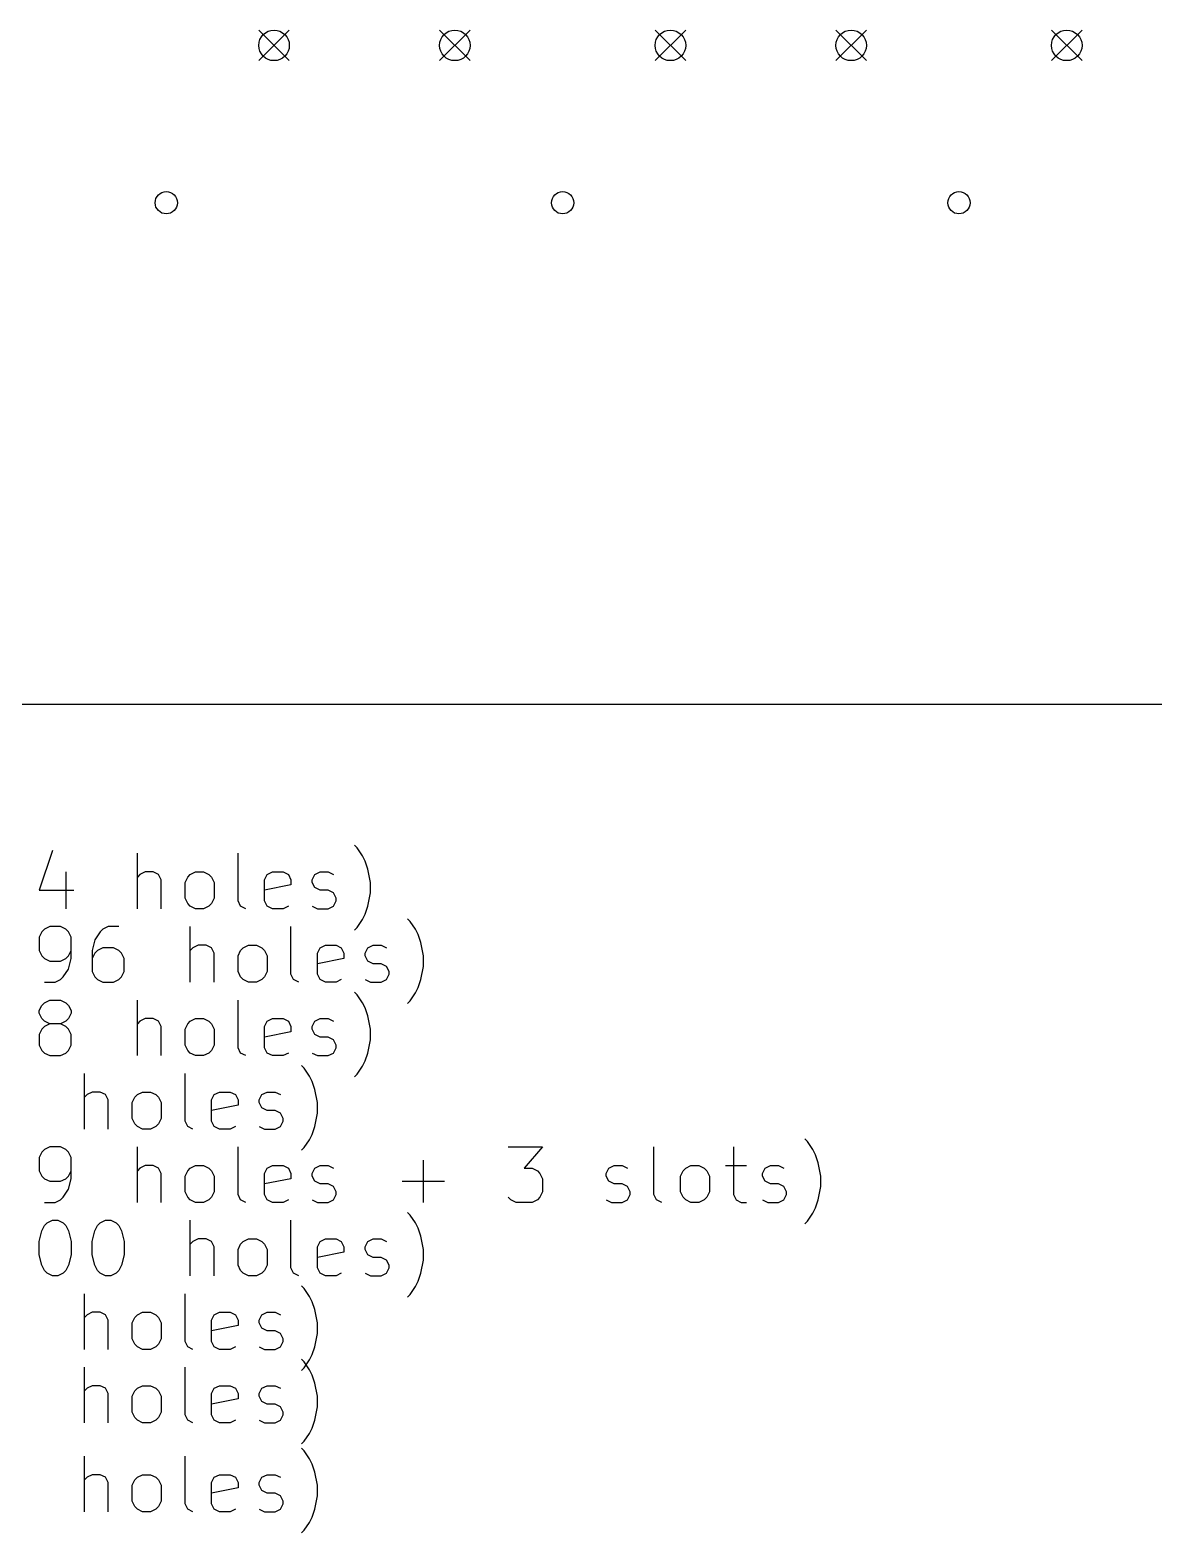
# Model space of a CAD drawing. Extents: x 30 to 189, y -256 to -24.
# Drawn here: x 69.6 to 110, y -255.8 to -201.8 of the extents above; entities that cross this region are included whole.
import ezdxf

# ---------------------------------------------------------------- set-up
doc = ezdxf.new("R2010")
doc.units = 0
doc.layers.add('BLACK', color=7, linetype='CONTINUOUS')

msp = doc.modelspace()

# ---------------------------------------------------------------- linework, layer by layer
at = {"layer": 'BLACK', "linetype": 'CONTINUOUS'}
for p, q in [((77.8249, -201.8), (78.9249, -202.9)), ((78.9249, -201.8), (77.8249, -202.9)), ((84.3249, -201.8), (85.4249, -202.9)), ((85.4249, -201.8), (84.3249, -202.9)), ((92.0747, -201.8), (93.1747, -202.9)), ((93.1747, -201.8), (92.0747, -202.9)), ((98.5747, -201.8), (99.6747, -202.9)), ((99.6747, -201.8), (98.5747, -202.9)), ((106.324, -201.8), (107.424, -202.9)), ((107.424, -201.8), (106.324, -202.9)), ((32.826, -226.043), (187.826, -226.043)), ((81.3657, -231.209), (81.2705, -231.113)), ((81.5562, -231.494), (81.3657, -231.209)), ((70.4133, -231.304), (69.9371, -232.732)), ((73.4609, -233.399), (73.4609, -231.399)), ((77.08, -233.113), (77.08, -231.399)), ((81.6514, -231.685), (81.5562, -231.494)), ((81.7467, -231.971), (81.6514, -231.685)), ((70.8895, -232.066), (70.8895, -233.399)), ((73.5562, -232.161), (73.4609, -232.256)), ((73.7467, -232.066), (73.5562, -232.161)), ((74.0324, -232.066), (73.7467, -232.066)), ((74.2228, -232.161), (74.0324, -232.066)), ((74.3181, -232.352), (74.2228, -232.161)), ((74.3181, -233.399), (74.3181, -232.352)), ((75.1752, -232.447), (75.2705, -232.256)), ((75.2705, -232.256), (75.3657, -232.161)), ((75.3657, -232.161), (75.5562, -232.066)), ((75.5562, -232.066), (75.8419, -232.066)), ((75.8419, -232.066), (76.0324, -232.161)), ((76.0324, -232.161), (76.1276, -232.256)), ((76.1276, -232.256), (76.2228, -232.447)), ((78.0324, -232.352), (78.1276, -232.161)), ((78.0324, -233.113), (78.0324, -232.352)), ((78.1276, -232.161), (78.3181, -232.066)), ((78.3181, -232.066), (78.699, -232.066)), ((78.699, -232.066), (78.8895, -232.161)), ((78.8895, -232.161), (78.9847, -232.352)), ((78.9847, -232.352), (78.9847, -232.542)), ((79.7467, -232.352), (79.8419, -232.161)), ((79.7467, -232.447), (79.7467, -232.352)), ((79.8419, -232.161), (80.0324, -232.066)), ((80.0324, -232.066), (80.3181, -232.066)), ((80.3181, -232.066), (80.5086, -232.161)), ((81.8419, -232.447), (81.7467, -231.971)), ((69.9371, -232.732), (71.1752, -232.732)), ((75.1752, -233.018), (75.1752, -232.447)), ((76.2228, -232.447), (76.2228, -233.018)), ((78.9847, -232.542), (78.0324, -232.732)), ((79.8419, -232.637), (79.7467, -232.447)), ((80.0324, -232.732), (79.8419, -232.637)), ((80.3181, -232.732), (80.0324, -232.732)), ((80.5086, -232.828), (80.3181, -232.732)), ((80.6038, -233.018), (80.5086, -232.828)), ((81.7467, -233.304), (81.8419, -232.828)), ((81.8419, -232.828), (81.8419, -232.447)), ((75.2705, -233.209), (75.1752, -233.018)), ((75.3657, -233.304), (75.2705, -233.209)), ((75.5562, -233.399), (75.3657, -233.304)), ((75.8419, -233.399), (75.5562, -233.399)), ((76.0324, -233.304), (75.8419, -233.399)), ((76.1276, -233.209), (76.0324, -233.304)), ((76.2228, -233.018), (76.1276, -233.209)), ((77.1752, -233.304), (77.08, -233.113)), ((77.3657, -233.399), (77.1752, -233.304)), ((78.1276, -233.304), (78.0324, -233.113)), ((78.3181, -233.399), (78.1276, -233.304)), ((78.699, -233.399), (78.3181, -233.399)), ((78.8895, -233.304), (78.699, -233.399)), ((79.7467, -233.304), (79.9371, -233.399)), ((79.9371, -233.399), (80.3181, -233.399)), ((80.3181, -233.399), (80.5086, -233.304)), ((80.5086, -233.304), (80.6038, -233.113)), ((80.6038, -233.113), (80.6038, -233.018)), ((81.6514, -233.59), (81.7467, -233.304)), ((81.3657, -234.066), (81.5562, -233.78)), ((81.5562, -233.78), (81.6514, -233.59)), ((83.2705, -233.849), (83.1752, -233.753)), ((83.4609, -234.134), (83.2705, -233.849)), ((70.0324, -234.23), (69.9371, -234.42)), ((69.9371, -234.42), (69.9371, -234.896)), ((70.1276, -234.134), (70.0324, -234.23)), ((70.3181, -234.039), (70.1276, -234.134)), ((70.699, -234.039), (70.3181, -234.039)), ((70.8895, -234.134), (70.699, -234.039)), ((70.9847, -234.23), (70.8895, -234.134)), ((71.08, -234.42), (70.9847, -234.23)), ((71.08, -235.182), (71.08, -234.42)), ((71.9371, -234.515), (71.8419, -234.896)), ((72.1276, -234.23), (71.9371, -234.515)), ((72.2228, -234.134), (72.1276, -234.23)), ((72.4133, -234.039), (72.2228, -234.134)), ((72.7943, -234.039), (72.4133, -234.039)), ((75.3657, -236.039), (75.3657, -234.039)), ((78.9847, -235.753), (78.9847, -234.039)), ((81.2705, -234.161), (81.3657, -234.066)), ((83.5562, -234.325), (83.4609, -234.134)), ((83.6514, -234.611), (83.5562, -234.325)), ((69.9371, -234.896), (70.0324, -235.087)), ((70.9847, -235.087), (71.08, -234.896)), ((71.8419, -234.896), (71.8419, -235.658)), ((71.9371, -234.992), (71.8419, -235.182)), ((72.0324, -234.896), (71.9371, -234.992)), ((72.2228, -234.801), (72.0324, -234.896)), ((72.6038, -234.801), (72.2228, -234.801)), ((72.7943, -234.896), (72.6038, -234.801)), ((72.8895, -234.992), (72.7943, -234.896)), ((72.9847, -235.182), (72.8895, -234.992)), ((75.4609, -234.801), (75.3657, -234.896)), ((75.6514, -234.706), (75.4609, -234.801)), ((75.9371, -234.706), (75.6514, -234.706)), ((76.1276, -234.801), (75.9371, -234.706)), ((76.2228, -234.992), (76.1276, -234.801)), ((76.2228, -236.039), (76.2228, -234.992)), ((77.08, -235.087), (77.1752, -234.896)), ((77.1752, -234.896), (77.2705, -234.801)), ((77.2705, -234.801), (77.4609, -234.706)), ((77.4609, -234.706), (77.7467, -234.706)), ((77.7467, -234.706), (77.9371, -234.801)), ((77.9371, -234.801), (78.0324, -234.896)), ((78.0324, -234.896), (78.1276, -235.087)), ((79.9371, -234.992), (80.0324, -234.801)), ((79.9371, -235.753), (79.9371, -234.992)), ((80.0324, -234.801), (80.2228, -234.706)), ((80.2228, -234.706), (80.6038, -234.706)), ((80.6038, -234.706), (80.7943, -234.801)), ((80.7943, -234.801), (80.8895, -234.992)), ((80.8895, -234.992), (80.8895, -235.182)), ((81.6514, -234.992), (81.7467, -234.801)), ((81.6514, -235.087), (81.6514, -234.992)), ((81.7467, -234.801), (81.9371, -234.706)), ((81.9371, -234.706), (82.2228, -234.706)), ((82.2228, -234.706), (82.4133, -234.801)), ((83.7467, -235.087), (83.6514, -234.611)), ((70.0324, -235.087), (70.1276, -235.182)), ((70.1276, -235.182), (70.3181, -235.277)), ((70.3181, -235.277), (70.699, -235.277)), ((70.699, -235.277), (70.8895, -235.182)), ((70.7943, -235.849), (70.9847, -235.563)), ((70.8895, -235.182), (70.9847, -235.087)), ((70.9847, -235.563), (71.08, -235.182)), ((72.9847, -235.658), (72.9847, -235.182)), ((77.08, -235.658), (77.08, -235.087)), ((78.1276, -235.087), (78.1276, -235.658)), ((80.8895, -235.182), (79.9371, -235.372)), ((81.7467, -235.277), (81.6514, -235.087)), ((81.9371, -235.372), (81.7467, -235.277)), ((82.2228, -235.372), (81.9371, -235.372)), ((82.4133, -235.468), (82.2228, -235.372)), ((82.5086, -235.658), (82.4133, -235.468)), ((83.6514, -235.944), (83.7467, -235.468)), ((83.7467, -235.468), (83.7467, -235.087)), ((70.1276, -236.039), (70.5086, -236.039)), ((70.5086, -236.039), (70.699, -235.944)), ((70.699, -235.944), (70.7943, -235.849)), ((71.8419, -235.658), (71.9371, -235.849)), ((71.9371, -235.849), (72.0324, -235.944)), ((72.0324, -235.944), (72.2228, -236.039)), ((72.2228, -236.039), (72.6038, -236.039)), ((72.6038, -236.039), (72.7943, -235.944)), ((72.7943, -235.944), (72.8895, -235.849)), ((72.8895, -235.849), (72.9847, -235.658)), ((77.1752, -235.849), (77.08, -235.658)), ((77.2705, -235.944), (77.1752, -235.849)), ((77.4609, -236.039), (77.2705, -235.944)), ((77.7467, -236.039), (77.4609, -236.039)), ((77.9371, -235.944), (77.7467, -236.039)), ((78.0324, -235.849), (77.9371, -235.944)), ((78.1276, -235.658), (78.0324, -235.849)), ((79.08, -235.944), (78.9847, -235.753)), ((79.2705, -236.039), (79.08, -235.944)), ((80.0324, -235.944), (79.9371, -235.753)), ((80.2228, -236.039), (80.0324, -235.944)), ((80.6038, -236.039), (80.2228, -236.039)), ((80.7943, -235.944), (80.6038, -236.039)), ((81.6514, -235.944), (81.8419, -236.039)), ((81.8419, -236.039), (82.2228, -236.039)), ((82.2228, -236.039), (82.4133, -235.944)), ((82.4133, -235.944), (82.5086, -235.753)), ((82.5086, -235.753), (82.5086, -235.658)), ((83.5562, -236.23), (83.6514, -235.944)), ((70.1276, -236.774), (70.3181, -236.679)), ((70.3181, -236.679), (70.699, -236.679)), ((70.699, -236.679), (70.8895, -236.774)), ((73.4609, -238.679), (73.4609, -236.679)), ((77.08, -238.393), (77.08, -236.679)), ((81.3657, -236.489), (81.2705, -236.393)), ((81.5562, -236.774), (81.3657, -236.489)), ((83.2705, -236.706), (83.4609, -236.42)), ((83.4609, -236.42), (83.5562, -236.23)), ((69.9371, -237.06), (70.0324, -236.87)), ((69.9371, -237.155), (69.9371, -237.06)), ((70.0324, -237.346), (69.9371, -237.155)), ((70.0324, -236.87), (70.1276, -236.774)), ((70.8895, -236.774), (70.9847, -236.87)), ((70.9847, -236.87), (71.08, -237.06)), ((71.08, -237.155), (70.9847, -237.346)), ((71.08, -237.06), (71.08, -237.155)), ((81.6514, -236.965), (81.5562, -236.774)), ((81.7467, -237.251), (81.6514, -236.965)), ((83.1752, -236.801), (83.2705, -236.706)), ((70.0324, -237.727), (69.9371, -237.917)), ((70.1276, -237.441), (70.0324, -237.346)), ((70.1276, -237.632), (70.0324, -237.727)), ((70.3181, -237.536), (70.1276, -237.441)), ((70.3181, -237.536), (70.1276, -237.632)), ((70.699, -237.536), (70.3181, -237.536)), ((70.8895, -237.441), (70.699, -237.536)), ((70.8895, -237.632), (70.699, -237.536)), ((70.9847, -237.346), (70.8895, -237.441)), ((70.9847, -237.727), (70.8895, -237.632)), ((71.08, -237.917), (70.9847, -237.727)), ((73.5562, -237.441), (73.4609, -237.536)), ((73.7467, -237.346), (73.5562, -237.441)), ((74.0324, -237.346), (73.7467, -237.346)), ((74.2228, -237.441), (74.0324, -237.346)), ((74.3181, -237.632), (74.2228, -237.441)), ((74.3181, -238.679), (74.3181, -237.632)), ((75.1752, -237.727), (75.2705, -237.536)), ((75.1752, -238.298), (75.1752, -237.727)), ((75.2705, -237.536), (75.3657, -237.441)), ((75.3657, -237.441), (75.5562, -237.346)), ((75.5562, -237.346), (75.8419, -237.346)), ((75.8419, -237.346), (76.0324, -237.441)), ((76.0324, -237.441), (76.1276, -237.536)), ((76.1276, -237.536), (76.2228, -237.727)), ((76.2228, -237.727), (76.2228, -238.298)), ((78.0324, -237.632), (78.1276, -237.441)), ((78.0324, -238.393), (78.0324, -237.632)), ((78.1276, -237.441), (78.3181, -237.346)), ((78.3181, -237.346), (78.699, -237.346)), ((78.699, -237.346), (78.8895, -237.441)), ((78.8895, -237.441), (78.9847, -237.632)), ((78.9847, -237.632), (78.9847, -237.822)), ((79.7467, -237.632), (79.8419, -237.441)), ((79.7467, -237.727), (79.7467, -237.632)), ((79.8419, -237.917), (79.7467, -237.727)), ((79.8419, -237.441), (80.0324, -237.346)), ((80.0324, -237.346), (80.3181, -237.346)), ((80.3181, -237.346), (80.5086, -237.441)), ((81.8419, -237.727), (81.7467, -237.251)), ((81.8419, -238.108), (81.8419, -237.727)), ((69.9371, -237.917), (69.9371, -238.298)), ((69.9371, -238.298), (70.0324, -238.489)), ((70.9847, -238.489), (71.08, -238.298)), ((71.08, -238.298), (71.08, -237.917)), ((75.2705, -238.489), (75.1752, -238.298)), ((76.2228, -238.298), (76.1276, -238.489)), ((78.9847, -237.822), (78.0324, -238.012)), ((80.0324, -238.012), (79.8419, -237.917)), ((80.3181, -238.012), (80.0324, -238.012)), ((80.5086, -238.108), (80.3181, -238.012)), ((80.6038, -238.298), (80.5086, -238.108)), ((80.6038, -238.393), (80.6038, -238.298)), ((81.7467, -238.584), (81.8419, -238.108)), ((70.0324, -238.489), (70.1276, -238.584)), ((70.1276, -238.584), (70.3181, -238.679)), ((70.3181, -238.679), (70.699, -238.679)), ((70.699, -238.679), (70.8895, -238.584)), ((70.8895, -238.584), (70.9847, -238.489)), ((75.3657, -238.584), (75.2705, -238.489)), ((75.5562, -238.679), (75.3657, -238.584)), ((75.8419, -238.679), (75.5562, -238.679)), ((76.0324, -238.584), (75.8419, -238.679)), ((76.1276, -238.489), (76.0324, -238.584)), ((77.1752, -238.584), (77.08, -238.393)), ((77.3657, -238.679), (77.1752, -238.584)), ((78.1276, -238.584), (78.0324, -238.393)), ((78.3181, -238.679), (78.1276, -238.584)), ((78.699, -238.679), (78.3181, -238.679)), ((78.8895, -238.584), (78.699, -238.679)), ((79.7467, -238.584), (79.9371, -238.679)), ((79.9371, -238.679), (80.3181, -238.679)), ((80.3181, -238.679), (80.5086, -238.584)), ((80.5086, -238.584), (80.6038, -238.393)), ((81.6514, -238.87), (81.7467, -238.584)), ((71.5562, -241.319), (71.5562, -239.319)), ((75.1752, -241.033), (75.1752, -239.319)), ((79.4609, -239.129), (79.3657, -239.033)), ((79.6514, -239.414), (79.4609, -239.129)), ((81.2705, -239.441), (81.3657, -239.346)), ((81.3657, -239.346), (81.5562, -239.06)), ((81.5562, -239.06), (81.6514, -238.87)), ((79.7467, -239.605), (79.6514, -239.414)), ((79.8419, -239.891), (79.7467, -239.605)), ((79.9371, -240.367), (79.8419, -239.891)), ((71.6514, -240.081), (71.5562, -240.176)), ((71.8419, -239.986), (71.6514, -240.081)), ((72.1276, -239.986), (71.8419, -239.986)), ((72.3181, -240.081), (72.1276, -239.986)), ((72.4133, -240.272), (72.3181, -240.081)), ((72.4133, -241.319), (72.4133, -240.272)), ((73.2705, -240.367), (73.3657, -240.176)), ((73.2705, -240.938), (73.2705, -240.367)), ((73.3657, -240.176), (73.4609, -240.081)), ((73.4609, -240.081), (73.6514, -239.986)), ((73.6514, -239.986), (73.9371, -239.986)), ((73.9371, -239.986), (74.1276, -240.081)), ((74.1276, -240.081), (74.2228, -240.176)), ((74.2228, -240.176), (74.3181, -240.367)), ((74.3181, -240.367), (74.3181, -240.938)), ((76.1276, -240.272), (76.2228, -240.081)), ((76.1276, -241.033), (76.1276, -240.272)), ((77.08, -240.462), (76.1276, -240.652)), ((76.2228, -240.081), (76.4133, -239.986)), ((76.4133, -239.986), (76.7943, -239.986)), ((76.7943, -239.986), (76.9847, -240.081)), ((76.9847, -240.081), (77.08, -240.272)), ((77.08, -240.272), (77.08, -240.462)), ((77.8419, -240.272), (77.9371, -240.081)), ((77.8419, -240.367), (77.8419, -240.272)), ((77.9371, -240.557), (77.8419, -240.367)), ((77.9371, -240.081), (78.1276, -239.986)), ((78.1276, -239.986), (78.4133, -239.986)), ((78.4133, -239.986), (78.6038, -240.081)), ((79.9371, -240.748), (79.9371, -240.367)), ((73.3657, -241.129), (73.2705, -240.938)), ((74.3181, -240.938), (74.2228, -241.129)), ((78.1276, -240.652), (77.9371, -240.557)), ((78.4133, -240.652), (78.1276, -240.652)), ((78.6038, -240.748), (78.4133, -240.652)), ((78.699, -240.938), (78.6038, -240.748)), ((78.699, -241.033), (78.699, -240.938)), ((79.8419, -241.224), (79.9371, -240.748)), ((73.4609, -241.224), (73.3657, -241.129)), ((73.6514, -241.319), (73.4609, -241.224)), ((73.9371, -241.319), (73.6514, -241.319)), ((74.1276, -241.224), (73.9371, -241.319)), ((74.2228, -241.129), (74.1276, -241.224)), ((75.2705, -241.224), (75.1752, -241.033)), ((75.4609, -241.319), (75.2705, -241.224)), ((76.2228, -241.224), (76.1276, -241.033)), ((76.4133, -241.319), (76.2228, -241.224)), ((76.7943, -241.319), (76.4133, -241.319)), ((76.9847, -241.224), (76.7943, -241.319)), ((77.8419, -241.224), (78.0324, -241.319)), ((78.0324, -241.319), (78.4133, -241.319)), ((78.4133, -241.319), (78.6038, -241.224)), ((78.6038, -241.224), (78.699, -241.033)), ((79.6514, -241.7), (79.7467, -241.51)), ((79.7467, -241.51), (79.8419, -241.224)), ((70.1276, -242.054), (70.0324, -242.15)), ((70.3181, -241.959), (70.1276, -242.054)), ((70.699, -241.959), (70.3181, -241.959)), ((70.8895, -242.054), (70.699, -241.959)), ((70.9847, -242.15), (70.8895, -242.054)), ((73.4609, -243.959), (73.4609, -241.959)), ((77.08, -243.673), (77.08, -241.959)), ((79.3657, -242.081), (79.4609, -241.986)), ((79.4609, -241.986), (79.6514, -241.7)), ((86.7943, -241.959), (88.0324, -241.959)), ((88.0324, -241.959), (87.3657, -242.721)), ((92.0324, -243.673), (92.0324, -241.959)), ((94.8895, -241.959), (94.8895, -243.673)), ((97.5562, -241.769), (97.4609, -241.673)), ((97.7467, -242.054), (97.5562, -241.769)), ((97.8419, -242.245), (97.7467, -242.054)), ((70.0324, -242.15), (69.9371, -242.34)), ((69.9371, -242.34), (69.9371, -242.816)), ((71.08, -242.34), (70.9847, -242.15)), ((71.08, -243.102), (71.08, -242.34)), ((73.7467, -242.626), (73.5562, -242.721)), ((74.0324, -242.626), (73.7467, -242.626)), ((74.2228, -242.721), (74.0324, -242.626)), ((75.3657, -242.721), (75.5562, -242.626)), ((75.5562, -242.626), (75.8419, -242.626)), ((75.8419, -242.626), (76.0324, -242.721)), ((78.1276, -242.721), (78.3181, -242.626)), ((78.3181, -242.626), (78.699, -242.626)), ((78.699, -242.626), (78.8895, -242.721)), ((79.8419, -242.721), (80.0324, -242.626)), ((80.0324, -242.626), (80.3181, -242.626)), ((80.3181, -242.626), (80.5086, -242.721)), ((83.7467, -243.959), (83.7467, -242.435)), ((90.4133, -242.721), (90.6038, -242.626)), ((90.6038, -242.626), (90.8895, -242.626)), ((90.8895, -242.626), (91.08, -242.721)), ((93.1752, -242.721), (93.3657, -242.626)), ((93.3657, -242.626), (93.6514, -242.626)), ((93.6514, -242.626), (93.8419, -242.721)), ((94.6038, -242.626), (95.3657, -242.626)), ((96.0324, -242.721), (96.2228, -242.626)), ((96.2228, -242.626), (96.5086, -242.626)), ((96.5086, -242.626), (96.699, -242.721)), ((97.9371, -242.531), (97.8419, -242.245)), ((98.0324, -243.007), (97.9371, -242.531)), ((69.9371, -242.816), (70.0324, -243.007)), ((70.0324, -243.007), (70.1276, -243.102)), ((70.1276, -243.102), (70.3181, -243.197)), ((70.699, -243.197), (70.8895, -243.102)), ((70.8895, -243.102), (70.9847, -243.007)), ((70.9847, -243.007), (71.08, -242.816)), ((70.9847, -243.483), (71.08, -243.102)), ((73.5562, -242.721), (73.4609, -242.816)), ((74.3181, -242.912), (74.2228, -242.721)), ((74.3181, -243.959), (74.3181, -242.912)), ((75.1752, -243.007), (75.2705, -242.816)), ((75.1752, -243.578), (75.1752, -243.007)), ((75.2705, -242.816), (75.3657, -242.721)), ((76.0324, -242.721), (76.1276, -242.816)), ((76.1276, -242.816), (76.2228, -243.007)), ((76.2228, -243.007), (76.2228, -243.578)), ((78.0324, -242.912), (78.1276, -242.721)), ((78.0324, -243.673), (78.0324, -242.912)), ((78.9847, -243.102), (78.0324, -243.292)), ((78.8895, -242.721), (78.9847, -242.912)), ((78.9847, -242.912), (78.9847, -243.102)), ((79.7467, -242.912), (79.8419, -242.721)), ((79.7467, -243.007), (79.7467, -242.912)), ((79.8419, -243.197), (79.7467, -243.007)), ((87.3657, -242.721), (87.6514, -242.721)), ((87.6514, -242.721), (87.8419, -242.816)), ((87.8419, -242.816), (87.9371, -242.912)), ((87.9371, -242.912), (88.0324, -243.102)), ((88.0324, -243.102), (88.0324, -243.578)), ((90.3181, -242.912), (90.4133, -242.721)), ((90.3181, -243.007), (90.3181, -242.912)), ((90.4133, -243.197), (90.3181, -243.007)), ((92.9847, -243.007), (93.08, -242.816)), ((92.9847, -243.578), (92.9847, -243.007)), ((93.08, -242.816), (93.1752, -242.721)), ((93.8419, -242.721), (93.9371, -242.816)), ((93.9371, -242.816), (94.0324, -243.007)), ((94.0324, -243.007), (94.0324, -243.578)), ((95.9371, -242.912), (96.0324, -242.721)), ((95.9371, -243.007), (95.9371, -242.912)), ((96.0324, -243.197), (95.9371, -243.007)), ((98.0324, -243.388), (98.0324, -243.007)), ((70.3181, -243.197), (70.699, -243.197)), ((70.7943, -243.769), (70.9847, -243.483)), ((75.2705, -243.769), (75.1752, -243.578)), ((76.2228, -243.578), (76.1276, -243.769)), ((77.1752, -243.864), (77.08, -243.673)), ((78.1276, -243.864), (78.0324, -243.673)), ((80.0324, -243.292), (79.8419, -243.197)), ((80.3181, -243.292), (80.0324, -243.292)), ((80.5086, -243.388), (80.3181, -243.292)), ((80.6038, -243.578), (80.5086, -243.388)), ((80.5086, -243.864), (80.6038, -243.673)), ((80.6038, -243.673), (80.6038, -243.578)), ((82.9847, -243.197), (84.5086, -243.197)), ((88.0324, -243.578), (87.9371, -243.769)), ((90.6038, -243.292), (90.4133, -243.197)), ((90.8895, -243.292), (90.6038, -243.292)), ((91.08, -243.388), (90.8895, -243.292)), ((91.1752, -243.578), (91.08, -243.388)), ((91.08, -243.864), (91.1752, -243.673)), ((91.1752, -243.673), (91.1752, -243.578)), ((92.1276, -243.864), (92.0324, -243.673)), ((93.08, -243.769), (92.9847, -243.578)), ((94.0324, -243.578), (93.9371, -243.769)), ((94.8895, -243.673), (94.9847, -243.864)), ((96.2228, -243.292), (96.0324, -243.197)), ((96.5086, -243.292), (96.2228, -243.292)), ((96.699, -243.388), (96.5086, -243.292)), ((96.7943, -243.578), (96.699, -243.388)), ((96.699, -243.864), (96.7943, -243.673)), ((96.7943, -243.673), (96.7943, -243.578)), ((97.9371, -243.864), (98.0324, -243.388)), ((70.1276, -243.959), (70.5086, -243.959)), ((70.5086, -243.959), (70.699, -243.864)), ((70.699, -243.864), (70.7943, -243.769)), ((75.3657, -243.864), (75.2705, -243.769)), ((75.5562, -243.959), (75.3657, -243.864)), ((75.8419, -243.959), (75.5562, -243.959)), ((76.0324, -243.864), (75.8419, -243.959)), ((76.1276, -243.769), (76.0324, -243.864)), ((77.3657, -243.959), (77.1752, -243.864)), ((78.3181, -243.959), (78.1276, -243.864)), ((78.699, -243.959), (78.3181, -243.959)), ((78.8895, -243.864), (78.699, -243.959)), ((79.7467, -243.864), (79.9371, -243.959)), ((79.9371, -243.959), (80.3181, -243.959)), ((80.3181, -243.959), (80.5086, -243.864)), ((86.8895, -243.864), (86.7943, -243.769)), ((87.08, -243.959), (86.8895, -243.864)), ((87.6514, -243.959), (87.08, -243.959)), ((87.8419, -243.864), (87.6514, -243.959)), ((87.9371, -243.769), (87.8419, -243.864)), ((90.3181, -243.864), (90.5086, -243.959)), ((90.5086, -243.959), (90.8895, -243.959)), ((90.8895, -243.959), (91.08, -243.864)), ((92.3181, -243.959), (92.1276, -243.864)), ((93.1752, -243.864), (93.08, -243.769)), ((93.3657, -243.959), (93.1752, -243.864)), ((93.6514, -243.959), (93.3657, -243.959)), ((93.8419, -243.864), (93.6514, -243.959)), ((93.9371, -243.769), (93.8419, -243.864)), ((94.9847, -243.864), (95.1752, -243.959)), ((95.1752, -243.959), (95.3657, -243.959)), ((95.9371, -243.864), (96.1276, -243.959)), ((96.1276, -243.959), (96.5086, -243.959)), ((96.5086, -243.959), (96.699, -243.864)), ((97.7467, -244.34), (97.8419, -244.15)), ((97.8419, -244.15), (97.9371, -243.864)), ((70.0324, -244.98), (70.1276, -244.79)), ((70.1276, -244.79), (70.2228, -244.694)), ((70.2228, -244.694), (70.4133, -244.599)), ((70.4133, -244.599), (70.6038, -244.599)), ((70.6038, -244.599), (70.7943, -244.694)), ((70.7943, -244.694), (70.8895, -244.79)), ((70.8895, -244.79), (70.9847, -244.98)), ((71.9371, -244.98), (72.0324, -244.79)), ((72.0324, -244.79), (72.1276, -244.694)), ((72.1276, -244.694), (72.3181, -244.599)), ((72.3181, -244.599), (72.5086, -244.599)), ((72.5086, -244.599), (72.699, -244.694)), ((72.699, -244.694), (72.7943, -244.79)), ((72.7943, -244.79), (72.8895, -244.98)), ((75.3657, -246.599), (75.3657, -244.599)), ((78.9847, -246.313), (78.9847, -244.599)), ((83.2705, -244.409), (83.1752, -244.313)), ((83.4609, -244.694), (83.2705, -244.409)), ((83.5562, -244.885), (83.4609, -244.694)), ((97.4609, -244.721), (97.5562, -244.626)), ((97.5562, -244.626), (97.7467, -244.34)), ((69.9371, -245.361), (70.0324, -244.98)), ((70.9847, -244.98), (71.08, -245.361)), ((71.8419, -245.361), (71.9371, -244.98)), ((72.8895, -244.98), (72.9847, -245.361)), ((75.6514, -245.266), (75.4609, -245.361)), ((75.9371, -245.266), (75.6514, -245.266)), ((76.1276, -245.361), (75.9371, -245.266)), ((77.2705, -245.361), (77.4609, -245.266)), ((77.4609, -245.266), (77.7467, -245.266)), ((77.7467, -245.266), (77.9371, -245.361)), ((80.0324, -245.361), (80.2228, -245.266)), ((80.2228, -245.266), (80.6038, -245.266)), ((80.6038, -245.266), (80.7943, -245.361)), ((81.7467, -245.361), (81.9371, -245.266)), ((81.9371, -245.266), (82.2228, -245.266)), ((82.2228, -245.266), (82.4133, -245.361)), ((83.6514, -245.171), (83.5562, -244.885)), ((83.7467, -245.647), (83.6514, -245.171)), ((69.9371, -245.837), (69.9371, -245.361)), ((70.0324, -246.218), (69.9371, -245.837)), ((71.08, -245.837), (70.9847, -246.218)), ((71.08, -245.361), (71.08, -245.837)), ((71.8419, -245.837), (71.8419, -245.361)), ((71.9371, -246.218), (71.8419, -245.837)), ((72.9847, -245.837), (72.8895, -246.218)), ((72.9847, -245.361), (72.9847, -245.837)), ((75.4609, -245.361), (75.3657, -245.456)), ((76.2228, -245.552), (76.1276, -245.361)), ((76.2228, -246.599), (76.2228, -245.552)), ((77.08, -245.647), (77.1752, -245.456)), ((77.08, -246.218), (77.08, -245.647)), ((77.1752, -245.456), (77.2705, -245.361)), ((77.9371, -245.361), (78.0324, -245.456)), ((78.0324, -245.456), (78.1276, -245.647)), ((78.1276, -245.647), (78.1276, -246.218)), ((79.9371, -245.552), (80.0324, -245.361)), ((79.9371, -246.313), (79.9371, -245.552)), ((80.8895, -245.742), (79.9371, -245.932)), ((80.7943, -245.361), (80.8895, -245.552)), ((80.8895, -245.552), (80.8895, -245.742)), ((81.6514, -245.552), (81.7467, -245.361)), ((81.6514, -245.647), (81.6514, -245.552)), ((81.7467, -245.837), (81.6514, -245.647)), ((81.9371, -245.932), (81.7467, -245.837)), ((83.7467, -246.028), (83.7467, -245.647)), ((70.1276, -246.409), (70.0324, -246.218)), ((70.2228, -246.504), (70.1276, -246.409)), ((70.8895, -246.409), (70.7943, -246.504)), ((70.9847, -246.218), (70.8895, -246.409)), ((72.0324, -246.409), (71.9371, -246.218)), ((72.1276, -246.504), (72.0324, -246.409)), ((72.7943, -246.409), (72.699, -246.504)), ((72.8895, -246.218), (72.7943, -246.409)), ((77.1752, -246.409), (77.08, -246.218)), ((77.2705, -246.504), (77.1752, -246.409)), ((78.0324, -246.409), (77.9371, -246.504)), ((78.1276, -246.218), (78.0324, -246.409)), ((79.08, -246.504), (78.9847, -246.313)), ((80.0324, -246.504), (79.9371, -246.313)), ((82.2228, -245.932), (81.9371, -245.932)), ((82.4133, -246.028), (82.2228, -245.932)), ((82.5086, -246.218), (82.4133, -246.028)), ((82.4133, -246.504), (82.5086, -246.313)), ((82.5086, -246.313), (82.5086, -246.218)), ((83.6514, -246.504), (83.7467, -246.028)), ((70.4133, -246.599), (70.2228, -246.504)), ((70.6038, -246.599), (70.4133, -246.599)), ((70.7943, -246.504), (70.6038, -246.599)), ((72.3181, -246.599), (72.1276, -246.504)), ((72.5086, -246.599), (72.3181, -246.599)), ((72.699, -246.504), (72.5086, -246.599)), ((77.4609, -246.599), (77.2705, -246.504)), ((77.7467, -246.599), (77.4609, -246.599)), ((77.9371, -246.504), (77.7467, -246.599)), ((79.2705, -246.599), (79.08, -246.504)), ((79.4609, -247.049), (79.3657, -246.953)), ((80.2228, -246.599), (80.0324, -246.504)), ((80.6038, -246.599), (80.2228, -246.599)), ((80.7943, -246.504), (80.6038, -246.599)), ((81.6514, -246.504), (81.8419, -246.599)), ((81.8419, -246.599), (82.2228, -246.599)), ((82.2228, -246.599), (82.4133, -246.504)), ((83.4609, -246.98), (83.5562, -246.79)), ((83.5562, -246.79), (83.6514, -246.504)), ((71.5562, -249.239), (71.5562, -247.239)), ((75.1752, -248.953), (75.1752, -247.239)), ((79.6514, -247.334), (79.4609, -247.049)), ((79.7467, -247.525), (79.6514, -247.334)), ((83.1752, -247.361), (83.2705, -247.266)), ((83.2705, -247.266), (83.4609, -246.98)), ((71.6514, -248.001), (71.5562, -248.096)), ((71.8419, -247.906), (71.6514, -248.001)), ((72.1276, -247.906), (71.8419, -247.906)), ((72.3181, -248.001), (72.1276, -247.906)), ((72.4133, -248.192), (72.3181, -248.001)), ((73.3657, -248.096), (73.4609, -248.001)), ((73.4609, -248.001), (73.6514, -247.906)), ((73.6514, -247.906), (73.9371, -247.906)), ((73.9371, -247.906), (74.1276, -248.001)), ((74.1276, -248.001), (74.2228, -248.096)), ((76.1276, -248.192), (76.2228, -248.001)), ((76.2228, -248.001), (76.4133, -247.906)), ((76.4133, -247.906), (76.7943, -247.906)), ((76.7943, -247.906), (76.9847, -248.001)), ((76.9847, -248.001), (77.08, -248.192)), ((77.8419, -248.192), (77.9371, -248.001)), ((77.9371, -248.001), (78.1276, -247.906)), ((78.1276, -247.906), (78.4133, -247.906)), ((78.4133, -247.906), (78.6038, -248.001)), ((79.8419, -247.811), (79.7467, -247.525)), ((79.9371, -248.287), (79.8419, -247.811)), ((72.4133, -249.239), (72.4133, -248.192)), ((73.2705, -248.287), (73.3657, -248.096)), ((73.2705, -248.858), (73.2705, -248.287)), ((74.2228, -248.096), (74.3181, -248.287)), ((74.3181, -248.287), (74.3181, -248.858)), ((76.1276, -248.953), (76.1276, -248.192)), ((77.08, -248.382), (76.1276, -248.572)), ((77.08, -248.192), (77.08, -248.382)), ((77.8419, -248.287), (77.8419, -248.192)), ((77.9371, -248.477), (77.8419, -248.287)), ((78.1276, -248.572), (77.9371, -248.477)), ((78.4133, -248.572), (78.1276, -248.572)), ((78.6038, -248.668), (78.4133, -248.572)), ((79.9371, -248.668), (79.9371, -248.287)), ((73.3657, -249.049), (73.2705, -248.858)), ((73.4609, -249.144), (73.3657, -249.049)), ((74.2228, -249.049), (74.1276, -249.144)), ((74.3181, -248.858), (74.2228, -249.049)), ((75.2705, -249.144), (75.1752, -248.953)), ((76.2228, -249.144), (76.1276, -248.953)), ((78.699, -248.858), (78.6038, -248.668)), ((78.6038, -249.144), (78.699, -248.953)), ((78.699, -248.953), (78.699, -248.858)), ((79.8419, -249.144), (79.9371, -248.668)), ((73.6514, -249.239), (73.4609, -249.144)), ((73.9371, -249.239), (73.6514, -249.239)), ((74.1276, -249.144), (73.9371, -249.239)), ((75.4609, -249.239), (75.2705, -249.144)), ((76.4133, -249.239), (76.2228, -249.144)), ((76.7943, -249.239), (76.4133, -249.239)), ((76.9847, -249.144), (76.7943, -249.239)), ((77.8419, -249.144), (78.0324, -249.239)), ((78.0324, -249.239), (78.4133, -249.239)), ((78.4133, -249.239), (78.6038, -249.144)), ((79.4609, -249.689), (79.3657, -249.593)), ((79.4609, -249.906), (79.6514, -249.62)), ((79.6514, -249.62), (79.7467, -249.43)), ((79.7467, -249.43), (79.8419, -249.144)), ((71.5562, -251.879), (71.5562, -249.879)), ((75.1752, -251.593), (75.1752, -249.879)), ((79.3657, -250.001), (79.4609, -249.906)), ((79.6514, -249.974), (79.4609, -249.689)), ((79.7467, -250.165), (79.6514, -249.974)), ((79.8419, -250.451), (79.7467, -250.165)), ((71.6514, -250.641), (71.5562, -250.736)), ((71.8419, -250.546), (71.6514, -250.641)), ((72.1276, -250.546), (71.8419, -250.546)), ((72.3181, -250.641), (72.1276, -250.546)), ((72.4133, -250.832), (72.3181, -250.641)), ((73.2705, -250.927), (73.3657, -250.736)), ((73.3657, -250.736), (73.4609, -250.641)), ((73.4609, -250.641), (73.6514, -250.546)), ((73.6514, -250.546), (73.9371, -250.546)), ((73.9371, -250.546), (74.1276, -250.641)), ((74.1276, -250.641), (74.2228, -250.736)), ((74.2228, -250.736), (74.3181, -250.927)), ((76.1276, -250.832), (76.2228, -250.641)), ((76.2228, -250.641), (76.4133, -250.546)), ((76.4133, -250.546), (76.7943, -250.546)), ((76.7943, -250.546), (76.9847, -250.641)), ((76.9847, -250.641), (77.08, -250.832)), ((77.8419, -250.832), (77.9371, -250.641)), ((77.9371, -250.641), (78.1276, -250.546)), ((78.1276, -250.546), (78.4133, -250.546)), ((78.4133, -250.546), (78.6038, -250.641)), ((79.9371, -250.927), (79.8419, -250.451)), ((72.4133, -251.879), (72.4133, -250.832)), ((73.2705, -251.498), (73.2705, -250.927)), ((74.3181, -250.927), (74.3181, -251.498)), ((76.1276, -251.593), (76.1276, -250.832)), ((77.08, -251.022), (76.1276, -251.212)), ((77.08, -250.832), (77.08, -251.022)), ((77.8419, -250.927), (77.8419, -250.832)), ((77.9371, -251.117), (77.8419, -250.927)), ((78.1276, -251.212), (77.9371, -251.117)), ((78.4133, -251.212), (78.1276, -251.212)), ((78.6038, -251.308), (78.4133, -251.212)), ((79.9371, -251.308), (79.9371, -250.927)), ((73.3657, -251.689), (73.2705, -251.498)), ((73.4609, -251.784), (73.3657, -251.689)), ((73.6514, -251.879), (73.4609, -251.784)), ((74.1276, -251.784), (73.9371, -251.879)), ((74.2228, -251.689), (74.1276, -251.784)), ((74.3181, -251.498), (74.2228, -251.689)), ((75.2705, -251.784), (75.1752, -251.593)), ((75.4609, -251.879), (75.2705, -251.784)), ((76.2228, -251.784), (76.1276, -251.593)), ((76.4133, -251.879), (76.2228, -251.784)), ((76.9847, -251.784), (76.7943, -251.879)), ((77.8419, -251.784), (78.0324, -251.879)), ((78.4133, -251.879), (78.6038, -251.784)), ((78.699, -251.498), (78.6038, -251.308)), ((78.6038, -251.784), (78.699, -251.593)), ((78.699, -251.593), (78.699, -251.498)), ((79.7467, -252.07), (79.8419, -251.784)), ((79.8419, -251.784), (79.9371, -251.308)), ((73.9371, -251.879), (73.6514, -251.879)), ((76.7943, -251.879), (76.4133, -251.879)), ((78.0324, -251.879), (78.4133, -251.879)), ((79.4609, -252.546), (79.6514, -252.26)), ((79.6514, -252.26), (79.7467, -252.07)), ((79.3657, -252.641), (79.4609, -252.546)), ((79.4609, -252.889), (79.3657, -252.793)), ((79.6514, -253.174), (79.4609, -252.889)), ((71.5562, -255.079), (71.5562, -253.079)), ((75.1752, -254.793), (75.1752, -253.079)), ((79.7467, -253.365), (79.6514, -253.174)), ((79.8419, -253.651), (79.7467, -253.365)), ((71.6514, -253.841), (71.5562, -253.936)), ((71.8419, -253.746), (71.6514, -253.841)), ((72.1276, -253.746), (71.8419, -253.746)), ((72.3181, -253.841), (72.1276, -253.746)), ((72.4133, -254.032), (72.3181, -253.841)), ((73.2705, -254.127), (73.3657, -253.936)), ((73.3657, -253.936), (73.4609, -253.841)), ((73.4609, -253.841), (73.6514, -253.746)), ((73.6514, -253.746), (73.9371, -253.746)), ((73.9371, -253.746), (74.1276, -253.841)), ((74.1276, -253.841), (74.2228, -253.936)), ((74.2228, -253.936), (74.3181, -254.127)), ((76.1276, -254.032), (76.2228, -253.841)), ((76.2228, -253.841), (76.4133, -253.746)), ((76.4133, -253.746), (76.7943, -253.746)), ((76.7943, -253.746), (76.9847, -253.841)), ((76.9847, -253.841), (77.08, -254.032)), ((77.8419, -254.032), (77.9371, -253.841)), ((77.9371, -253.841), (78.1276, -253.746)), ((78.1276, -253.746), (78.4133, -253.746)), ((78.4133, -253.746), (78.6038, -253.841)), ((79.9371, -254.127), (79.8419, -253.651)), ((72.4133, -255.079), (72.4133, -254.032)), ((73.2705, -254.698), (73.2705, -254.127)), ((74.3181, -254.127), (74.3181, -254.698)), ((76.1276, -254.793), (76.1276, -254.032)), ((77.08, -254.222), (76.1276, -254.412)), ((77.08, -254.032), (77.08, -254.222)), ((77.8419, -254.127), (77.8419, -254.032)), ((77.9371, -254.317), (77.8419, -254.127)), ((78.1276, -254.412), (77.9371, -254.317)), ((78.4133, -254.412), (78.1276, -254.412)), ((78.6038, -254.508), (78.4133, -254.412)), ((78.699, -254.698), (78.6038, -254.508)), ((79.8419, -254.984), (79.9371, -254.508)), ((79.9371, -254.508), (79.9371, -254.127)), ((73.3657, -254.889), (73.2705, -254.698)), ((73.4609, -254.984), (73.3657, -254.889)), ((73.6514, -255.079), (73.4609, -254.984)), ((74.1276, -254.984), (73.9371, -255.079)), ((74.2228, -254.889), (74.1276, -254.984)), ((74.3181, -254.698), (74.2228, -254.889)), ((75.2705, -254.984), (75.1752, -254.793)), ((75.4609, -255.079), (75.2705, -254.984)), ((76.2228, -254.984), (76.1276, -254.793)), ((76.4133, -255.079), (76.2228, -254.984)), ((76.9847, -254.984), (76.7943, -255.079)), ((77.8419, -254.984), (78.0324, -255.079)), ((78.4133, -255.079), (78.6038, -254.984)), ((78.6038, -254.984), (78.699, -254.793)), ((78.699, -254.793), (78.699, -254.698)), ((79.7467, -255.27), (79.8419, -254.984)), ((73.9371, -255.079), (73.6514, -255.079)), ((76.7943, -255.079), (76.4133, -255.079)), ((78.0324, -255.079), (78.4133, -255.079)), ((79.4609, -255.746), (79.6514, -255.46)), ((79.6514, -255.46), (79.7467, -255.27)), ((79.3657, -255.841), (79.4609, -255.746))]:
    msp.add_line(p, q, dxfattribs=at)
at = {"layer": 'BLACK'}
for centre, radius in [((78.3749, -202.35), 0.55), ((84.8749, -202.35), 0.55), ((92.6247, -202.35), 0.55), ((99.1247, -202.35), 0.55), ((106.874, -202.35), 0.55), ((74.5, -208.01), 0.4), ((88.7498, -208.01), 0.4), ((103, -208.01), 0.4)]:
    msp.add_circle(centre, radius, dxfattribs=at)

doc.saveas('drawing.dxf')
